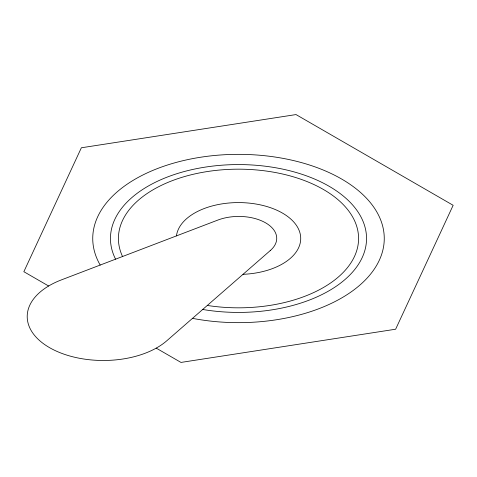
<?xml version="1.0" encoding="UTF-8"?>
<svg xmlns="http://www.w3.org/2000/svg" width="477" height="477" viewBox="0 0 477 477"><rect width="100%" height="100%" fill="white"/><g stroke="black" fill="none" stroke-linecap="round" stroke-linejoin="round"><path stroke-width="0.72" d="M48.624 286.009L23.85 271.705L81.364 147.781L296.014 114.575L453.15 205.295L395.636 329.219L180.986 362.425L156.212 348.127M100.188 265.057A145.759 84.155 0 0 1 222.932 154.828A145.759 84.155 0 0 1 383.425 247.491A145.759 84.155 0 0 1 192.499 318.356M115.571 259.178A128.039 73.923 0 0 1 226.42 164.905A128.039 73.923 0 0 1 365.966 245.476A128.039 73.923 0 0 1 202.689 309.472M122.541 256.513A120.079 69.326 0 0 1 227.994 169.436A120.079 69.326 0 0 1 358.12 244.564A120.079 69.326 0 0 1 207.304 305.447M176.454 235.894A62.213 35.918 0 0 1 240.003 202.594A62.213 35.918 0 0 1 300.695 237.629A62.213 35.918 0 0 1 243.008 274.323M270.215 250.61L166.89 340.679A76.087 43.926 0 0 1 49.501 347.62A76.087 43.926 0 0 1 61.521 279.844L217.53 220.189A37.945 21.906 0 0 1 265.611 222.848A37.945 21.906 0 0 1 270.215 250.61"/></g></svg>
